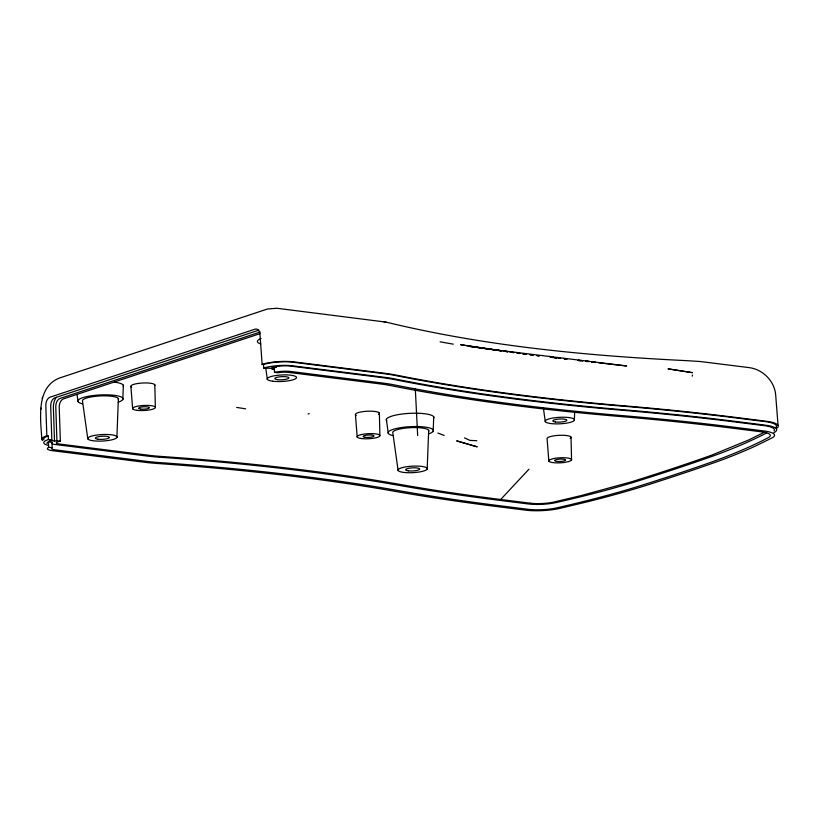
<?xml version="1.0" encoding="UTF-8"?>
<svg xmlns="http://www.w3.org/2000/svg" width="819" height="819" viewBox="0 0 819 819"><rect width="100%" height="100%" fill="white"/><g stroke="black" fill="none" stroke-linecap="round" stroke-linejoin="round"><path stroke-width="1.23" d="M116.882 437.551A14.681 3.256 -2.9 0 0 96.888 435.032A14.681 3.256 -2.9 0 0 93.325 440.786A14.681 3.256 -2.9 0 0 116.882 437.551L118.376 398.587M122.799 399.559L123.352 385.237M427.18 469.154A14.681 3.256 -2.9 0 0 407.186 466.646A14.681 3.256 -2.9 0 0 403.624 472.399A14.681 3.256 -2.9 0 0 427.18 469.154L428.675 430.323M433.169 431.296L433.722 416.84M574.365 420.321A14.681 3.256 -2.9 0 0 554.361 417.803A14.681 3.256 -2.9 0 0 550.798 423.556A14.681 3.256 -2.9 0 0 574.365 420.321L574.692 411.496M41.83 439.383C40.571 418.489 35.36 384.869 62.213 377.119L267.383 309.029L276.822 308.251L386.025 322.113C484.459 346.007 585.728 355.743 686.721 360.657L700.583 361.548L748.72 367.567C762.602 369.123 774.559 380.958 775.685 394.953L778.05 425.45M40.95 409.254L41.011 408.046M692.229 376.126L692.495 375.092M42.219 398.443L42.465 397.256M260.043 333.64L63.38 398.904A7.31 4.453 -82.8 0 0 59.224 407.33L60.371 441.052L57.668 441.943A6.583 1.454 -2.9 0 0 58.794 443.939L148.863 455.262A79.167 17.537 -2.9 0 0 160.555 456.388A986.915 218.653 -2.9 0 1 399.938 484.398A1062.253 235.34 -2.9 0 0 500.696 499.488L528.951 469.195M764.506 432.186L748.679 439.977L711.742 455.129A1691.665 374.785 -2.9 0 1 630.671 482.033L581.05 495.597L554.166 501.986A19.359 4.29 -2.9 0 1 530.108 503.183M258.804 330.159L54.853 397.839A7.31 4.453 -82.8 0 0 50.696 406.265L51.843 439.977L49.447 440.776L60.371 441.052M260.237 332.002L59.93 398.474A7.31 4.453 -82.8 0 0 55.774 406.9L56.92 440.612M48.239 445.352A21.079 4.668 -2.9 0 1 46.202 440.387L48.393 439.537L48.27 435.964L46.683 435.831A22.901 5.078 -2.9 0 0 42.578 440.468M46.837 435.78L45.813 405.651A7.31 4.453 -82.8 0 1 49.959 397.225L255.129 329.136A7.31 4.453 -82.8 0 1 259.981 334.582L262.141 364.332A22.912 5.078 -2.9 0 1 294.267 361.916L384.91 373.31A91.247 20.219 -2.9 0 1 396.642 375.184A974.753 215.95 -2.9 0 0 624.139 405.835A1074.231 237.991 -2.9 0 1 736.742 417.536L766.154 421.232A31.45 6.972 -2.9 0 1 776.34 428.613M48.27 435.964L46.089 436.803A21.079 4.668 -2.9 0 0 43.888 439.905M261.998 364.383L263.646 364.496A21.089 4.668 -2.9 0 1 293.202 362.264L383.845 373.659A89.517 19.83 -2.9 0 1 395.352 375.501A976.535 216.349 -2.9 0 0 623.259 406.204A1072.583 237.633 -2.9 0 1 735.677 417.895L765.089 421.59A29.73 6.583 -2.9 0 1 776.064 427.354M263.431 364.568L263.82 368.048A21.079 4.668 -2.9 0 1 290.233 365.53L384.019 377.221A89.517 19.83 -2.9 0 1 395.536 379.064A976.535 216.349 -2.9 0 0 623.433 409.766A1072.583 237.633 -2.9 0 1 735.851 421.447L765.274 425.153A29.73 6.583 -2.9 0 1 773.883 432.708M272.031 366.707L272.195 369.174L274.6 368.376L263.667 368.1M308.087 413.984L309.203 413.656M476.822 440.724L469.932 440.387L464.496 437.899M598.904 362.837L626.586 365.97L495.505 349.836L460.636 344.727L501.392 350.911M578.409 360.391L583.036 360.759L578.132 360.34M550.849 357.279L553.204 357.483M550.603 357.217L553.122 357.463M523.198 353.9L525.716 354.156M578.173 360.503L580.64 360.78M585.575 361.333L588.042 361.599M591.738 362.018L595.444 362.428L591.707 361.875M523.587 353.88L525.952 354.156M502.047 350.89L469 346.324L501.852 350.88M383.824 321.836L386.025 322.113M52.129 447.727L52.037 442.373L48.382 441.912L48.71 447.297L52.129 447.727A8.794 1.945 -2.9 0 0 54.934 449.815L146.826 461.363A82.893 18.366 -2.9 0 0 159.081 462.54A983.158 217.813 -2.9 0 1 397.553 490.448A1066.01 236.169 -2.9 0 0 498.658 505.589L528.071 509.285A23.116 5.119 -2.9 0 0 556.787 507.862A623.945 138.237 -2.9 0 0 633.742 487.786A1689.556 374.324 -2.9 0 0 715.079 460.8A623.945 138.237 -2.9 0 0 768.161 437.715A23.116 5.119 -2.9 0 0 761.465 431.838L732.053 428.142A1066.01 236.169 -2.9 0 0 620.321 416.523A983.138 217.813 -2.9 0 1 390.878 385.616A82.893 18.366 -2.9 0 0 380.221 383.916L288.329 372.369A8.794 1.945 -2.9 0 0 277.938 372.788L274.519 372.358L274.017 367.035L276.453 367.342M272.195 369.174L274.498 369.461M48.393 439.537L51.843 439.977M500.696 499.488L530.108 503.183M558.159 358.067L560.667 358.384M564.445 358.865L566.963 359.183M522.471 353.788L526.115 354.258M529.76 354.719L532.196 355.026M591.574 361.875L595.239 362.356M558.036 358.067L560.483 358.384M564.148 358.865L566.584 359.193M533.2 355.057L530.732 354.719L533.026 355.057M536.906 355.559L539.383 355.896M503.869 351.249L507.606 351.771M510.094 352.109L513.82 352.62M517.547 353.143L520.034 353.48L517.618 353.122M536.547 355.559L538.902 355.896M507.954 351.679L505.528 351.32L508.015 351.709M510.37 352.037L513.994 352.579M510.503 352.109L512.991 352.498M516.728 353.081L519.215 353.47M236.66 407.422L245.628 408.824M453.245 344.154L440.12 341.83M437.878 433.036L444.164 435.442M543.355 407.913L545.29 421.652M398.116 470.495L392.844 433.016A18.069 4.003 -2.9 0 1 410.933 427.651A18.069 4.003 -2.9 0 1 428.624 431.367M265.735 368.038L267.322 379.32M87.807 438.882L82.524 401.29A18.079 4.003 -2.9 0 1 100.624 395.915A18.079 4.003 -2.9 0 1 118.325 399.641M386.343 419.389L388.288 433.353M77.088 394.666L78.04 401.627M548.843 461.158L547.112 438.892A12.05 2.672 -2.9 0 1 557.616 435.411A12.05 2.672 -2.9 0 1 571.017 437.09L571.549 459.449M355.456 414.803L357.186 437.059M130.917 386.578L132.637 408.835M415.305 388.851L417.67 435.534M54.525 441.41L53.378 407.596A11.21 6.839 -82.8 0 1 56.409 397.225M379.361 413.001L379.893 435.35M154.811 384.776L155.354 407.125M52.109 443.796A8.651 1.914 -2.9 0 0 54.76 444.441L146.642 455.999A82.75 18.335 -2.9 0 0 158.876 457.166M51.505 442.864A8.651 1.914 -2.9 0 1 52.037 442.373M46.98 443.54A13.155 2.918 -2.9 0 1 48.382 441.912M158.876 457.166A983.332 217.854 -2.9 0 1 397.379 485.083A1065.775 236.118 -2.9 0 0 498.474 500.225L527.897 503.92A22.973 5.088 -2.9 0 0 556.429 502.508A623.044 138.032 -2.9 0 0 633.374 482.432A1689.024 374.201 -2.9 0 0 714.69 455.446A623.044 138.032 -2.9 0 0 766.686 432.934M774.027 430.937A27.477 6.091 -2.9 0 0 763.881 425.604L734.469 421.908A1070.372 237.141 -2.9 0 0 622.286 410.247A978.797 216.851 -2.9 0 1 393.857 379.473A87.305 19.339 -2.9 0 0 382.637 377.682L290.745 366.134A13.155 2.918 -2.9 0 0 274.017 367.035M82.412 403.818A22.604 5.006 -2.9 0 1 85.36 396.939A22.604 5.006 -2.9 0 1 115.858 395.536A22.604 5.006 -2.9 0 1 118.223 402.17M131.695 387.213A12.05 2.672 -2.9 0 1 141.411 383.087A12.05 2.672 -2.9 0 1 154.781 385.473M386.773 420.792A23.833 5.283 -2.9 0 1 409.367 413.37A23.833 5.283 -2.9 0 1 433.661 418.222M571.017 437.09A12.019 2.662 -2.9 0 1 570.137 438.503M356.245 415.438A12.05 2.672 -2.9 0 1 367.526 411.22A12.05 2.672 -2.9 0 1 378.48 414.414M114.425 382.145A23.761 5.262 -2.9 0 1 123.29 386.609M392.67 435.554A22.666 5.016 -2.9 0 1 395.628 428.654A22.666 5.016 -2.9 0 1 426.208 427.252A22.666 5.016 -2.9 0 1 428.572 433.906M260.8 343.949A22.604 5.006 -2.9 0 1 261.036 338.544M48.71 447.297A13.012 2.887 -2.9 0 0 52.344 450.675L144.226 462.223A87.224 19.328 -2.9 0 0 157.105 463.462A978.848 216.861 -2.9 0 1 394.553 491.257A1070.279 237.121 -2.9 0 0 496.058 506.459L525.481 510.155A27.334 6.05 -2.9 0 0 559.428 508.466L586.65 501.986A626.985 138.902 -2.9 0 0 659.776 481.029A1697.255 376.023 -2.9 0 0 718.539 461.169A626.985 138.902 -2.9 0 0 755.947 445.812L771.989 437.93A27.334 6.05 -2.9 0 0 764.066 430.978L734.653 427.283A1070.279 237.121 -2.9 0 0 622.481 415.622A978.859 216.861 -2.9 0 1 394.021 384.838A87.224 19.328 -2.9 0 0 382.821 383.057L290.929 371.498A13.012 2.887 -2.9 0 0 274.519 372.358M554.77 460.391L555.118 460.995A5.487 1.218 -2.9 0 0 564.506 460.841A5.487 1.218 -2.9 0 0 560.964 459.06L558.149 459.275A5.487 1.218 -2.9 0 0 554.76 460.391M571.519 460.114L569.205 461.435L564.465 462.448A11.456 2.539 -2.9 0 1 552.026 462.469A11.456 2.539 -2.9 0 1 549.682 459.807L553.327 458.599A11.456 2.539 -2.9 0 1 566.001 457.831A11.456 2.539 -2.9 0 1 571.529 460.114M589.23 361.558L585.513 361.077L589.137 361.558M692.403 372.655L668.171 368.867L692.403 372.655M552.057 357.023L549.314 356.449L556.562 358.261L552.057 357.023M477.016 446.775L456.869 440.939L477.016 446.775M555.487 422A7.064 1.566 -2.9 0 0 566.83 420.444A7.064 1.566 -2.9 0 0 557.207 419.236A7.064 1.566 -2.9 0 0 555.487 422M408.312 470.843A7.064 1.566 -2.9 0 0 419.656 469.287A7.064 1.566 -2.9 0 0 410.032 468.069A7.064 1.566 -2.9 0 0 408.312 470.843M98.014 439.23A7.064 1.566 -2.9 0 0 109.357 437.674A7.064 1.566 -2.9 0 0 99.734 436.466A7.064 1.566 -2.9 0 0 98.014 439.23M277.518 379.668A7.064 1.566 -2.9 0 0 288.861 378.102A7.064 1.566 -2.9 0 0 279.238 376.894A7.064 1.566 -2.9 0 0 277.518 379.668M361.486 438.544A11.456 2.539 -2.9 0 0 379.862 436.015A11.456 2.539 -2.9 0 0 364.26 434.06A11.456 2.539 -2.9 0 0 361.486 438.544M136.947 410.319A11.456 2.539 -2.9 0 0 155.323 407.79A11.456 2.539 -2.9 0 0 139.721 405.835A11.456 2.539 -2.9 0 0 136.947 410.319M365.161 437.326A5.487 1.218 -2.9 0 0 373.966 436.117A5.487 1.218 -2.9 0 0 366.492 435.176A5.487 1.218 -2.9 0 0 365.161 437.326M140.622 409.101A5.487 1.218 -2.9 0 0 149.416 407.893A5.487 1.218 -2.9 0 0 141.953 406.951A5.487 1.218 -2.9 0 0 140.622 409.101M272.829 381.224A14.681 3.256 -2.9 0 0 296.386 377.979A14.681 3.256 -2.9 0 0 276.392 375.46A14.681 3.256 -2.9 0 0 272.829 381.224"/></g></svg>
